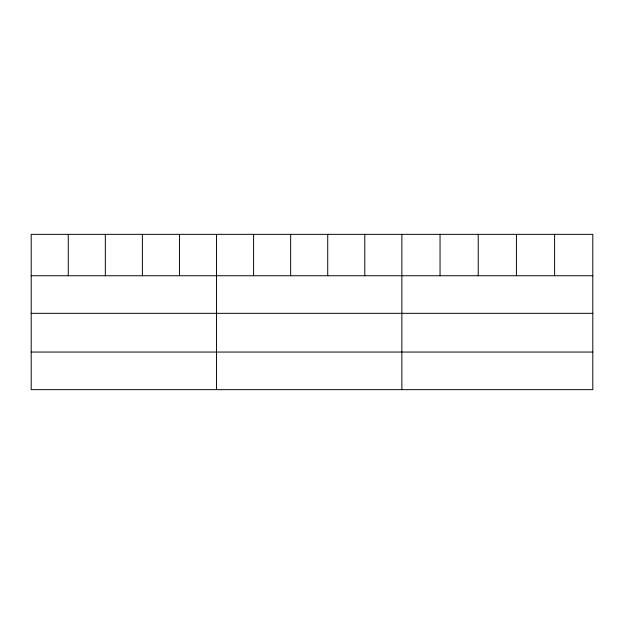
<?xml version="1.0" encoding="UTF-8"?>
<svg xmlns="http://www.w3.org/2000/svg" width="624" height="624" viewBox="0 0 624 624"><rect width="100%" height="100%" fill="white"/><g stroke="black" fill="none" stroke-linecap="round" stroke-linejoin="round"><path stroke-width="0.94" d="M592.8 313.326L592.8 234.351L31.2 234.351L31.2 389.649L592.8 389.649L592.8 313.326L31.2 313.326M31.2 275.738L592.8 275.738M31.2 352.053L592.8 352.053M554.611 234.351L554.611 275.738M516.422 234.351L516.422 275.738M478.234 234.351L478.234 275.738M440.045 234.351L440.045 275.738M401.856 234.351L401.856 389.649M364.79 234.351L364.79 275.738M327.725 234.351L327.725 275.738M290.659 234.351L290.659 275.738M253.594 234.351L253.594 275.738M216.528 234.351L216.528 389.649M179.462 234.351L179.462 275.738M142.397 234.351L142.397 275.738M105.331 234.351L105.331 275.738M68.266 234.351L68.266 275.738"/></g></svg>
